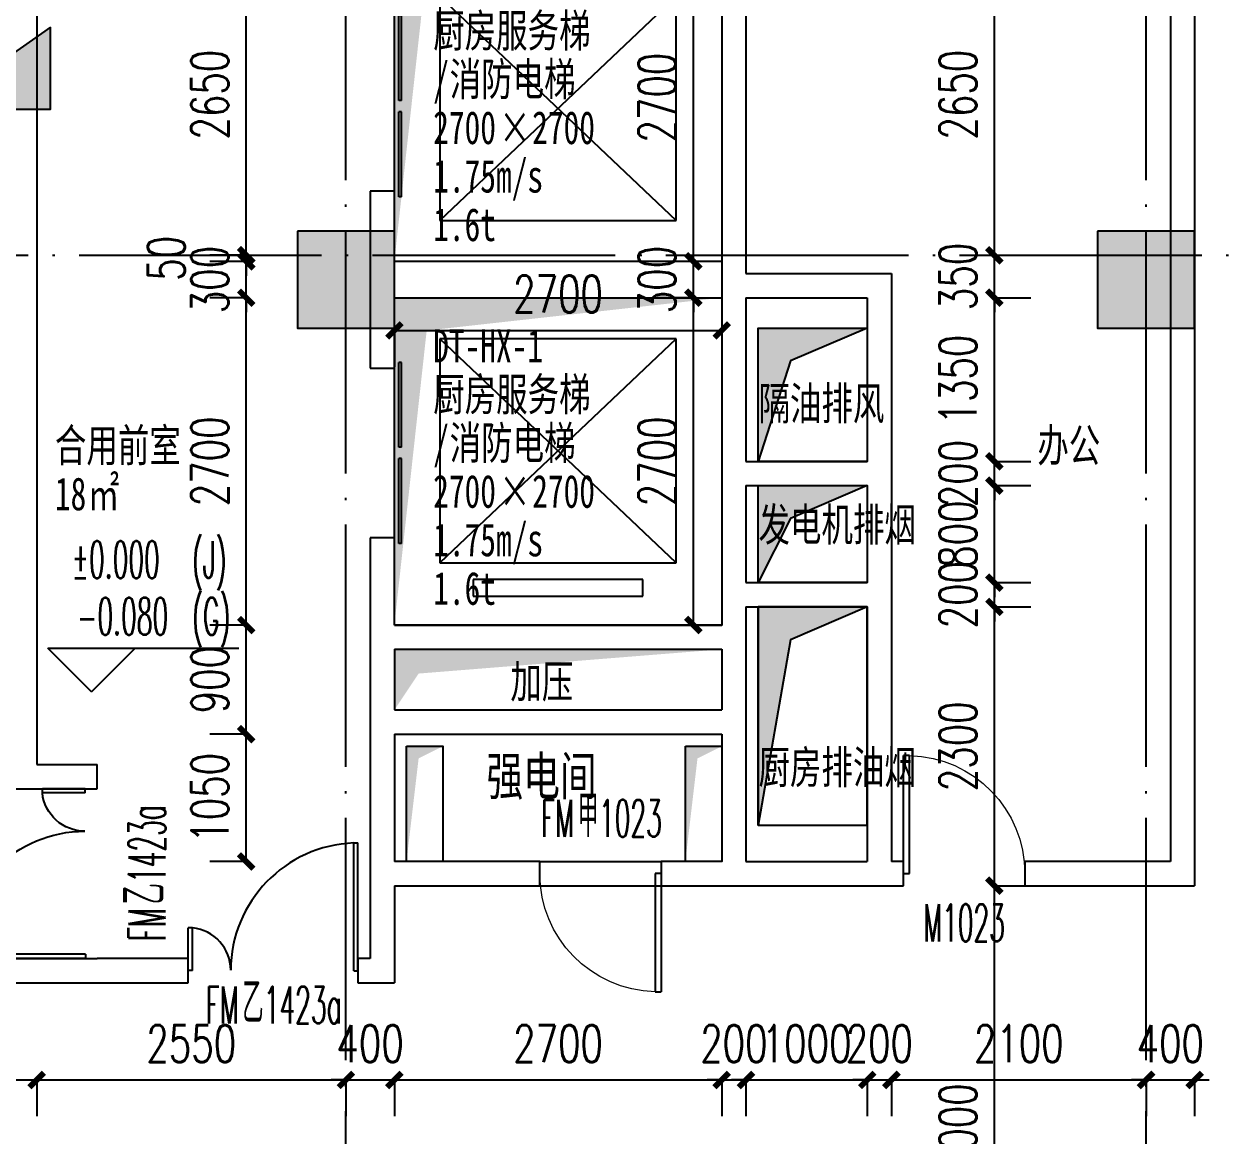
# Model space of a CAD drawing. Header units: millimetres. Extents: x 12325263 to 13848842, y -1463133 to 573208.
# Drawn here: x 12485889 to 12495873, y -642370 to -633202 of the extents above; entities that cross this region are included whole.
import ezdxf
from ezdxf.xclip import XClip

# ---------------------------------------------------------------- set-up
doc = ezdxf.new("R2010")
doc.units = ezdxf.units.MM
doc.header["$LTSCALE"] = 1000
doc.header["$XCLIPFRAME"] = 0
doc.linetypes.add('DOTE', pattern=[2.42, 2, -0.2, 0.02, -0.2])
for name, color, linetype in [('A-ANNO-DIMS', 83, 'Continuous'), ('A-ANNO-ELEV', 3, 'Continuous'), ('A-ANNO-TEXT', 7, 'Continuous'), ('A-AXIS', 16, 'DOTE'), ('A-COLS', 6, 'Continuous'), ('A-DOOR', 2, 'Continuous'), ('A-FLOR-EVTR', 2, 'Continuous'), ('A-WALL', 5, 'Continuous'), ('A-WALL-PATT', 8, 'Continuous'), ('DOOR_FIRE', 1, 'Continuous'), ('DOOR_FIRE_TEXT', 7, 'Continuous'), ('PUB_DIM', 83, 'Continuous'), ('PUB_HATCH', 8, 'Continuous'), ('WINDOW', 4, 'Continuous'), ('WINDOW_TEXT', 7, 'Continuous'), ('建筑-楼板开洞', 251, 'Continuous')]:
    doc.layers.add(name, color=color, linetype=linetype)
doc.styles.add('_TCH_DIM', font='SIMPLEX.shx', dxfattribs={"width": 0.7, "bigfont": 'GBCBIG.shx'})
doc.styles.add('_TCH_DIM_T3', font='SIMPLEX.shx', dxfattribs={"width": 0.705882, "bigfont": 'GBCBIG.shx'})
doc.styles.add('_TCH_WINDOW', font='SIMPLEX', dxfattribs={"width": 0.7, "height": 3.5, "bigfont": 'GBCBIG'})
doc.styles.add('TITXV', font='', dxfattribs={"width": 0.7})
doc.styles.get('TITXV').set_extended_font_data('SimSun')
doc.dimstyles.new('_TCH_ARCH&&120', dxfattribs={"dimtxt": 306, "dimasz": 120, "dimexe": 300, "dimexo": 360, "dimgap": 147, "dimtad": 1, "dimdec": 0, "dimzin": 0, "dimdsep": 46, "dimtxsty": '_TCH_DIM_T3', "dimblk": 'ARCHTICK', "dimcen": 0.09, "dimclrt": 7, "dimazin": 2, "dimtfac": 1, "dimtdec": 0, "dimtix": 1, "dimtmove": 2, "dimatfit": 3, "dimfxl": 1, "dimfxlon": 1, "dimtolj": 1, "dimtzin": 0, "dimarcsym": 0})

# ---------------------------------------------------------------- blocks, each defined once
blk = doc.blocks.new('_ArchTick')
at = {"color": 0, "linetype": 'ByBlock', "const_width": 0.4}
blk.add_lwpolyline([(-0.5, -0.5), (0.5, 0.5)], dxfattribs=at)
blk = doc.blocks.new('*D5333')
at = {"layer": 'A-ANNO-DIMS', "color": 0, "lineweight": -2, "transparency": 16777216}
for p, q in [((1204.5, 3275), (903.5, 3275)), ((1203.5, 575), (1203.5, 3275)), ((1204.5, 575), (903.5, 575))]:
    blk.add_line(p, q, dxfattribs=at)
at = {"layer": 'Defpoints', "color": 0, "transparency": 16777216}
for p in [(1203.5, 3275), (1637.5, 3275), (1637.5, 575)]:
    blk.add_point(p, dxfattribs=at)
at = {"layer": 'A-ANNO-DIMS', "color": 0, "lineweight": -2, "transparency": 16777216, "xscale": 120, "yscale": 120, "zscale": 120}
for p, rotation in [((1203.5, 3275), 90), ((1203.5, 575), 270)]:
    blk.add_blockref('_ArchTick', p, dxfattribs=dict(at, rotation=rotation))
at = {"layer": 'A-ANNO-DIMS', "color": 7, "transparency": 16777216, "insert": (903.5, 1925), "char_height": 306, "attachment_point": 5, "rotation": 90, "style": '_TCH_DIM_T3'}
blk.add_mtext('\\A1;2700', dxfattribs=at)
blk = doc.blocks.new('*D5334')
at = {"layer": 'A-ANNO-DIMS', "color": 0, "lineweight": -2, "transparency": 16777216}
for p, q in [((1203.5, 575), (1203.5, 695)), ((1204.5, 575), (903.5, 575)), ((1203.5, 275), (1203.5, 575)), ((1204.5, 275), (903.5, 275)), ((1203.5, 275), (1203.5, 155))]:
    blk.add_line(p, q, dxfattribs=at)
at = {"layer": 'Defpoints', "color": 0, "transparency": 16777216}
for p in [(1203.5, 575), (1637.5, 575), (1637.5, 275)]:
    blk.add_point(p, dxfattribs=at)
at = {"layer": 'A-ANNO-DIMS', "color": 0, "lineweight": -2, "transparency": 16777216, "xscale": 120, "yscale": 120, "zscale": 120}
for p, rotation in [((1203.5, 575), 270), ((1203.5, 275), 90)]:
    blk.add_blockref('_ArchTick', p, dxfattribs=dict(at, rotation=rotation))
at = {"layer": 'A-ANNO-DIMS', "color": 7, "transparency": 16777216, "insert": (903.5, 425), "char_height": 306, "attachment_point": 5, "rotation": 90, "style": '_TCH_DIM_T3'}
blk.add_mtext('\\A1;300', dxfattribs=at)
blk = doc.blocks.new('*D5335')
at = {"layer": 'A-ANNO-DIMS', "color": 0, "lineweight": -2, "transparency": 16777216}
for p, q in [((1204.5, 275), (903.5, 275)), ((1203.5, -2425), (1203.5, 275)), ((1204.5, -2425), (903.5, -2425))]:
    blk.add_line(p, q, dxfattribs=at)
at = {"layer": 'Defpoints', "color": 0, "transparency": 16777216}
for p in [(1203.5, 275), (1637.5, 275), (1637.5, -2425)]:
    blk.add_point(p, dxfattribs=at)
at = {"layer": 'A-ANNO-DIMS', "color": 0, "lineweight": -2, "transparency": 16777216, "xscale": 120, "yscale": 120, "zscale": 120}
for p, rotation in [((1203.5, 275), 90), ((1203.5, -2425), 270)]:
    blk.add_blockref('_ArchTick', p, dxfattribs=dict(at, rotation=rotation))
at = {"layer": 'A-ANNO-DIMS', "color": 7, "transparency": 16777216, "insert": (903.5, -1075), "char_height": 306, "attachment_point": 5, "rotation": 90, "style": '_TCH_DIM_T3'}
blk.add_mtext('\\A1;2700', dxfattribs=at)
blk = doc.blocks.new('*D5336')
at = {"layer": 'A-ANNO-DIMS', "color": 0, "lineweight": -2, "transparency": 16777216}
for p, q in [((-1262.5, 6.3), (-1262.5, -294.7)), ((-1262.5, 5.3), (1437.5, 5.3)), ((1437.5, 6.3), (1437.5, -294.7))]:
    blk.add_line(p, q, dxfattribs=at)
at = {"layer": 'Defpoints', "color": 0, "transparency": 16777216}
for p in [(-1262.5, 575), (1437.5, 575), (1437.5, 5.3)]:
    blk.add_point(p, dxfattribs=at)
at = {"layer": 'A-ANNO-DIMS', "color": 0, "lineweight": -2, "transparency": 16777216, "xscale": 120, "yscale": 120, "zscale": 120, "rotation": 180}
blk.add_blockref('_ArchTick', (-1262.5, 5.3), dxfattribs=at)
at = {"layer": 'A-ANNO-DIMS', "color": 0, "lineweight": -2, "transparency": 16777216, "xscale": 120, "yscale": 120, "zscale": 120}
blk.add_blockref('_ArchTick', (1437.5, 5.3), dxfattribs=at)
at = {"layer": 'A-ANNO-DIMS', "color": 7, "transparency": 16777216, "insert": (87.5, 305.3), "char_height": 306, "attachment_point": 5, "style": '_TCH_DIM_T3'}
blk.add_mtext('\\A1;2700', dxfattribs=at)
blk = doc.blocks.new('_FZH')
blk.add_lwpolyline([(-0.5, -0.5), (0.5, -0.5), (0.5, 0.5), (-0.5, 0.5)], close=True)
at = {"layer": 'PUB_HATCH'}
blk.add_solid([(-0.5, -0.5), (0.5, -0.5), (-0.5, 0.5), (0.5, 0.5)], dxfattribs=at)
blk = doc.blocks.new('asfasfsdgdsfhsghh')
at = {"layer": 'A-WALL-PATT'}
blk.add_hatch(color=256, dxfattribs=at).paths.add_polyline_path([(-35335, 77382), (-35735, 77101.6), (-35735, 76705.2), (-35335, 76705.2)])
at = {"layer": 'A-COLS'}
blk.add_lwpolyline([(-35335, 77382), (-35735, 77101.6), (-35735, 76705.2), (-35335, 76705.2)], close=True, dxfattribs=at)
at = {"layer": 'A-COLS', "xscale": 800, "yscale": 800, "zscale": 800, "rotation": 270}
for p in [(-32900, 75300), (-26300, 75300)]:
    blk.add_blockref('_FZH', p, dxfattribs=at)
blk = doc.blocks.new('qlzw')
at = {"layer": 'A-AXIS'}
for p, q in [((12437966.8, 979489.8), (12437966.8, 1082089.8)), ((12444566.8, 979489.8), (12444566.8, 1082089.8)), ((12411416.8, 1071489.8), (12486866.8, 1071489.8))]:
    blk.add_line(p, q, dxfattribs=at)
blk = doc.blocks.new('*D4976')
at = {"layer": 'Defpoints', "color": 0, "transparency": 16777216}
for p in [(12487720, -639058), (12488741.6, -639058), (12488741.6, -640108)]:
    blk.add_point(p, dxfattribs=at)
at = {"layer": 'PUB_DIM', "color": 0, "lineweight": -2, "transparency": 16777216}
for p, q in [((12487721, -639058), (12487420, -639058)), ((12487720, -640108), (12487720, -639058)), ((12487721, -640108), (12487420, -640108))]:
    blk.add_line(p, q, dxfattribs=at)
at = {"layer": 'PUB_DIM', "color": 0, "lineweight": -2, "transparency": 16777216, "xscale": 120, "yscale": 120, "zscale": 120}
for p, rotation in [((12487720, -639058), 90), ((12487720, -640108), 270)]:
    blk.add_blockref('_ArchTick', p, dxfattribs=dict(at, rotation=rotation))
at = {"layer": 'PUB_DIM', "color": 7, "transparency": 16777216, "insert": (12487420, -639583), "char_height": 306, "attachment_point": 5, "rotation": 90, "style": '_TCH_DIM_T3'}
blk.add_mtext('\\A1;1050', dxfattribs=at)
blk = doc.blocks.new('*D4977')
at = {"layer": 'Defpoints', "color": 0, "transparency": 16777216}
for p in [(12487720, -638157.9), (12488741.6, -638157.9), (12488741.6, -639058)]:
    blk.add_point(p, dxfattribs=at)
at = {"layer": 'PUB_DIM', "color": 0, "lineweight": -2, "transparency": 16777216}
for p, q in [((12487721, -638157.9), (12487420, -638157.9)), ((12487720, -639058), (12487720, -638157.9)), ((12487721, -639058), (12487420, -639058))]:
    blk.add_line(p, q, dxfattribs=at)
at = {"layer": 'PUB_DIM', "color": 0, "lineweight": -2, "transparency": 16777216, "xscale": 120, "yscale": 120, "zscale": 120}
for p, rotation in [((12487720, -638157.9), 90), ((12487720, -639058), 270)]:
    blk.add_blockref('_ArchTick', p, dxfattribs=dict(at, rotation=rotation))
at = {"layer": 'PUB_DIM', "color": 7, "transparency": 16777216, "insert": (12487420, -638607.9), "char_height": 306, "attachment_point": 5, "rotation": 90, "style": '_TCH_DIM_T3'}
blk.add_mtext('\\A1;900', dxfattribs=at)
blk = doc.blocks.new('*D4978')
at = {"layer": 'Defpoints', "color": 0, "transparency": 16777216}
for p in [(12487720, -635458), (12488741.6, -635458), (12488741.6, -638157.9)]:
    blk.add_point(p, dxfattribs=at)
at = {"layer": 'PUB_DIM', "color": 0, "lineweight": -2, "transparency": 16777216}
for p, q in [((12487721, -635458), (12487420, -635458)), ((12487720, -638157.9), (12487720, -635458)), ((12487721, -638157.9), (12487420, -638157.9))]:
    blk.add_line(p, q, dxfattribs=at)
at = {"layer": 'PUB_DIM', "color": 0, "lineweight": -2, "transparency": 16777216, "xscale": 120, "yscale": 120, "zscale": 120}
for p, rotation in [((12487720, -635458), 90), ((12487720, -638157.9), 270)]:
    blk.add_blockref('_ArchTick', p, dxfattribs=dict(at, rotation=rotation))
at = {"layer": 'PUB_DIM', "color": 7, "transparency": 16777216, "insert": (12487420, -636807.9), "char_height": 306, "attachment_point": 5, "rotation": 90, "style": '_TCH_DIM_T3'}
blk.add_mtext('\\A1;2700', dxfattribs=at)
blk = doc.blocks.new('*D4979')
at = {"layer": 'Defpoints', "color": 0, "transparency": 16777216}
for p in [(12487720, -635158), (12488741.6, -635158), (12488741.6, -635458)]:
    blk.add_point(p, dxfattribs=at)
at = {"layer": 'PUB_DIM', "color": 0, "lineweight": -2, "transparency": 16777216}
for p, q in [((12487720, -635158), (12487720, -635038)), ((12487721, -635158), (12487420, -635158)), ((12487720, -635458), (12487720, -635158)), ((12487721, -635458), (12487420, -635458)), ((12487720, -635458), (12487720, -635578))]:
    blk.add_line(p, q, dxfattribs=at)
at = {"layer": 'PUB_DIM', "color": 0, "lineweight": -2, "transparency": 16777216, "xscale": 120, "yscale": 120, "zscale": 120}
for p, rotation in [((12487720, -635158), 270), ((12487720, -635458), 90)]:
    blk.add_blockref('_ArchTick', p, dxfattribs=dict(at, rotation=rotation))
at = {"layer": 'PUB_DIM', "color": 7, "transparency": 16777216, "insert": (12487420, -635308), "char_height": 306, "attachment_point": 5, "rotation": 90, "style": '_TCH_DIM_T3'}
blk.add_mtext('\\A1;300', dxfattribs=at)
blk = doc.blocks.new('*D4980')
at = {"layer": 'Defpoints', "color": 0, "transparency": 16777216}
for p in [(12487720, -635108), (12488741.6, -635108), (12488741.6, -635158)]:
    blk.add_point(p, dxfattribs=at)
at = {"layer": 'PUB_DIM', "color": 0, "lineweight": -2, "transparency": 16777216}
for p, q in [((12487720, -635108), (12487720, -634988)), ((12487721, -635108), (12487420, -635108)), ((12487721, -635158), (12487420, -635158)), ((12487720, -635158), (12487720, -635108)), ((12487720, -635158), (12487720, -635278))]:
    blk.add_line(p, q, dxfattribs=at)
at = {"layer": 'PUB_DIM', "color": 0, "lineweight": -2, "transparency": 16777216, "xscale": 120, "yscale": 120, "zscale": 120}
for p, rotation in [((12487720, -635108), 270), ((12487720, -635158), 90)]:
    blk.add_blockref('_ArchTick', p, dxfattribs=dict(at, rotation=rotation))
at = {"layer": 'PUB_DIM', "color": 7, "transparency": 16777216, "insert": (12487060, -635133), "char_height": 306, "attachment_point": 5, "rotation": 90, "style": '_TCH_DIM_T3'}
blk.add_mtext('\\A1;50', dxfattribs=at)
blk = doc.blocks.new('*D4981')
at = {"layer": 'Defpoints', "color": 0, "transparency": 16777216}
for p in [(12487720, -632458), (12488741.6, -632458), (12488741.6, -635108)]:
    blk.add_point(p, dxfattribs=at)
at = {"layer": 'PUB_DIM', "color": 0, "lineweight": -2, "transparency": 16777216}
for p, q in [((12487721, -632458), (12487420, -632458)), ((12487720, -635108), (12487720, -632458)), ((12487721, -635108), (12487420, -635108))]:
    blk.add_line(p, q, dxfattribs=at)
at = {"layer": 'PUB_DIM', "color": 0, "lineweight": -2, "transparency": 16777216, "xscale": 120, "yscale": 120, "zscale": 120}
for p, rotation in [((12487720, -632458), 90), ((12487720, -635108), 270)]:
    blk.add_blockref('_ArchTick', p, dxfattribs=dict(at, rotation=rotation))
at = {"layer": 'PUB_DIM', "color": 7, "transparency": 16777216, "insert": (12487420, -633783), "char_height": 306, "attachment_point": 5, "rotation": 90, "style": '_TCH_DIM_T3'}
blk.add_mtext('\\A1;2650', dxfattribs=at)
blk = doc.blocks.new('*D4988')
at = {"layer": 'Defpoints', "color": 0, "transparency": 16777216}
for p in [(12495141.6, -640308), (12495541.6, -640308), (12495541.6, -641910)]:
    blk.add_point(p, dxfattribs=at)
at = {"layer": 'PUB_DIM', "color": 0, "lineweight": -2, "transparency": 16777216}
for p, q in [((12495141.6, -641910), (12495021.6, -641910)), ((12495141.6, -641909), (12495141.6, -642210)), ((12495141.6, -641910), (12495541.6, -641910)), ((12495541.6, -641909), (12495541.6, -642210)), ((12495541.6, -641910), (12495661.6, -641910))]:
    blk.add_line(p, q, dxfattribs=at)
at = {"layer": 'PUB_DIM', "color": 0, "lineweight": -2, "transparency": 16777216, "xscale": 120, "yscale": 120, "zscale": 120}
blk.add_blockref('_ArchTick', (12495141.6, -641910), dxfattribs=at)
at = {"layer": 'PUB_DIM', "color": 0, "lineweight": -2, "transparency": 16777216, "xscale": 120, "yscale": 120, "zscale": 120, "rotation": 180}
blk.add_blockref('_ArchTick', (12495541.6, -641910), dxfattribs=at)
at = {"layer": 'PUB_DIM', "color": 7, "transparency": 16777216, "insert": (12495341.6, -641610), "char_height": 306, "attachment_point": 5, "style": '_TCH_DIM_T3'}
blk.add_mtext('\\A1;400', dxfattribs=at)
blk = doc.blocks.new('*D4989')
at = {"layer": 'Defpoints', "color": 0, "transparency": 16777216}
for p in [(12493041.6, -640308), (12495141.6, -640308), (12495141.6, -641910)]:
    blk.add_point(p, dxfattribs=at)
at = {"layer": 'PUB_DIM', "color": 0, "lineweight": -2, "transparency": 16777216}
for p, q in [((12493041.6, -641909), (12493041.6, -642210)), ((12493041.6, -641910), (12495141.6, -641910)), ((12495141.6, -641909), (12495141.6, -642210))]:
    blk.add_line(p, q, dxfattribs=at)
at = {"layer": 'PUB_DIM', "color": 0, "lineweight": -2, "transparency": 16777216, "xscale": 120, "yscale": 120, "zscale": 120, "rotation": 180}
blk.add_blockref('_ArchTick', (12493041.6, -641910), dxfattribs=at)
at = {"layer": 'PUB_DIM', "color": 0, "lineweight": -2, "transparency": 16777216, "xscale": 120, "yscale": 120, "zscale": 120}
blk.add_blockref('_ArchTick', (12495141.6, -641910), dxfattribs=at)
at = {"layer": 'PUB_DIM', "color": 7, "transparency": 16777216, "insert": (12494091.6, -641610), "char_height": 306, "attachment_point": 5, "style": '_TCH_DIM_T3'}
blk.add_mtext('\\A1;2100', dxfattribs=at)
blk = doc.blocks.new('*D4990')
at = {"layer": 'Defpoints', "color": 0, "transparency": 16777216}
for p in [(12492841.6, -640308), (12493041.6, -640308), (12493041.6, -641910)]:
    blk.add_point(p, dxfattribs=at)
at = {"layer": 'PUB_DIM', "color": 0, "lineweight": -2, "transparency": 16777216}
for p, q in [((12492841.6, -641910), (12492721.6, -641910)), ((12492841.6, -641909), (12492841.6, -642210)), ((12492841.6, -641910), (12493041.6, -641910)), ((12493041.6, -641909), (12493041.6, -642210)), ((12493041.6, -641910), (12493161.6, -641910))]:
    blk.add_line(p, q, dxfattribs=at)
at = {"layer": 'PUB_DIM', "color": 0, "lineweight": -2, "transparency": 16777216, "xscale": 120, "yscale": 120, "zscale": 120}
blk.add_blockref('_ArchTick', (12492841.6, -641910), dxfattribs=at)
at = {"layer": 'PUB_DIM', "color": 0, "lineweight": -2, "transparency": 16777216, "xscale": 120, "yscale": 120, "zscale": 120, "rotation": 180}
blk.add_blockref('_ArchTick', (12493041.6, -641910), dxfattribs=at)
at = {"layer": 'PUB_DIM', "color": 7, "transparency": 16777216, "insert": (12492941.6, -641610), "char_height": 306, "attachment_point": 5, "style": '_TCH_DIM_T3'}
blk.add_mtext('\\A1;200', dxfattribs=at)
blk = doc.blocks.new('*D4991')
at = {"layer": 'Defpoints', "color": 0, "transparency": 16777216}
for p in [(12491841.6, -640308), (12492841.6, -640308), (12492841.6, -641910)]:
    blk.add_point(p, dxfattribs=at)
at = {"layer": 'PUB_DIM', "color": 0, "lineweight": -2, "transparency": 16777216}
for p, q in [((12491841.6, -641910), (12491721.6, -641910)), ((12491841.6, -641909), (12491841.6, -642210)), ((12491841.6, -641910), (12492841.6, -641910)), ((12492841.6, -641909), (12492841.6, -642210)), ((12492841.6, -641910), (12492961.6, -641910))]:
    blk.add_line(p, q, dxfattribs=at)
at = {"layer": 'PUB_DIM', "color": 0, "lineweight": -2, "transparency": 16777216, "xscale": 120, "yscale": 120, "zscale": 120}
blk.add_blockref('_ArchTick', (12491841.6, -641910), dxfattribs=at)
at = {"layer": 'PUB_DIM', "color": 0, "lineweight": -2, "transparency": 16777216, "xscale": 120, "yscale": 120, "zscale": 120, "rotation": 180}
blk.add_blockref('_ArchTick', (12492841.6, -641910), dxfattribs=at)
at = {"layer": 'PUB_DIM', "color": 7, "transparency": 16777216, "insert": (12492341.6, -641610), "char_height": 306, "attachment_point": 5, "style": '_TCH_DIM_T3'}
blk.add_mtext('\\A1;1000', dxfattribs=at)
blk = doc.blocks.new('*D4992')
at = {"layer": 'Defpoints', "color": 0, "transparency": 16777216}
for p in [(12491641.6, -640308), (12491841.6, -640308), (12491841.6, -641910)]:
    blk.add_point(p, dxfattribs=at)
at = {"layer": 'PUB_DIM', "color": 0, "lineweight": -2, "transparency": 16777216}
for p, q in [((12491641.6, -641910), (12491521.6, -641910)), ((12491641.6, -641909), (12491641.6, -642210)), ((12491641.6, -641910), (12491841.6, -641910)), ((12491841.6, -641909), (12491841.6, -642210)), ((12491841.6, -641910), (12491961.6, -641910))]:
    blk.add_line(p, q, dxfattribs=at)
at = {"layer": 'PUB_DIM', "color": 0, "lineweight": -2, "transparency": 16777216, "xscale": 120, "yscale": 120, "zscale": 120}
blk.add_blockref('_ArchTick', (12491641.6, -641910), dxfattribs=at)
at = {"layer": 'PUB_DIM', "color": 0, "lineweight": -2, "transparency": 16777216, "xscale": 120, "yscale": 120, "zscale": 120, "rotation": 180}
blk.add_blockref('_ArchTick', (12491841.6, -641910), dxfattribs=at)
at = {"layer": 'PUB_DIM', "color": 7, "transparency": 16777216, "insert": (12491741.6, -641610), "char_height": 306, "attachment_point": 5, "style": '_TCH_DIM_T3'}
blk.add_mtext('\\A1;200', dxfattribs=at)
blk = doc.blocks.new('*D4993')
at = {"layer": 'Defpoints', "color": 0, "transparency": 16777216}
for p in [(12488941.6, -640308), (12491641.6, -640308), (12491641.6, -641910)]:
    blk.add_point(p, dxfattribs=at)
at = {"layer": 'PUB_DIM', "color": 0, "lineweight": -2, "transparency": 16777216}
for p, q in [((12488941.6, -641909), (12488941.6, -642210)), ((12488941.6, -641910), (12491641.6, -641910)), ((12491641.6, -641909), (12491641.6, -642210))]:
    blk.add_line(p, q, dxfattribs=at)
at = {"layer": 'PUB_DIM', "color": 0, "lineweight": -2, "transparency": 16777216, "xscale": 120, "yscale": 120, "zscale": 120, "rotation": 180}
blk.add_blockref('_ArchTick', (12488941.6, -641910), dxfattribs=at)
at = {"layer": 'PUB_DIM', "color": 0, "lineweight": -2, "transparency": 16777216, "xscale": 120, "yscale": 120, "zscale": 120}
blk.add_blockref('_ArchTick', (12491641.6, -641910), dxfattribs=at)
at = {"layer": 'PUB_DIM', "color": 7, "transparency": 16777216, "insert": (12490291.6, -641610), "char_height": 306, "attachment_point": 5, "style": '_TCH_DIM_T3'}
blk.add_mtext('\\A1;2700', dxfattribs=at)
blk = doc.blocks.new('*D4994')
at = {"layer": 'Defpoints', "color": 0, "transparency": 16777216}
for p in [(12488541.6, -640308), (12488941.6, -640308), (12488941.6, -641910)]:
    blk.add_point(p, dxfattribs=at)
at = {"layer": 'PUB_DIM', "color": 0, "lineweight": -2, "transparency": 16777216}
for p, q in [((12488541.6, -641910), (12488421.6, -641910)), ((12488541.6, -641909), (12488541.6, -642210)), ((12488541.6, -641910), (12488941.6, -641910)), ((12488941.6, -641909), (12488941.6, -642210)), ((12488941.6, -641910), (12489061.6, -641910))]:
    blk.add_line(p, q, dxfattribs=at)
at = {"layer": 'PUB_DIM', "color": 0, "lineweight": -2, "transparency": 16777216, "xscale": 120, "yscale": 120, "zscale": 120}
blk.add_blockref('_ArchTick', (12488541.6, -641910), dxfattribs=at)
at = {"layer": 'PUB_DIM', "color": 0, "lineweight": -2, "transparency": 16777216, "xscale": 120, "yscale": 120, "zscale": 120, "rotation": 180}
blk.add_blockref('_ArchTick', (12488941.6, -641910), dxfattribs=at)
at = {"layer": 'PUB_DIM', "color": 7, "transparency": 16777216, "insert": (12488741.6, -641610), "char_height": 306, "attachment_point": 5, "style": '_TCH_DIM_T3'}
blk.add_mtext('\\A1;400', dxfattribs=at)
blk = doc.blocks.new('*D4995')
at = {"layer": 'Defpoints', "color": 0, "transparency": 16777216}
for p in [(12485991.6, -640308), (12488541.6, -640308), (12488541.6, -641910)]:
    blk.add_point(p, dxfattribs=at)
at = {"layer": 'PUB_DIM', "color": 0, "lineweight": -2, "transparency": 16777216}
for p, q in [((12485991.6, -641909), (12485991.6, -642210)), ((12485991.6, -641910), (12488541.6, -641910)), ((12488541.6, -641909), (12488541.6, -642210))]:
    blk.add_line(p, q, dxfattribs=at)
at = {"layer": 'PUB_DIM', "color": 0, "lineweight": -2, "transparency": 16777216, "xscale": 120, "yscale": 120, "zscale": 120, "rotation": 180}
blk.add_blockref('_ArchTick', (12485991.6, -641910), dxfattribs=at)
at = {"layer": 'PUB_DIM', "color": 0, "lineweight": -2, "transparency": 16777216, "xscale": 120, "yscale": 120, "zscale": 120}
blk.add_blockref('_ArchTick', (12488541.6, -641910), dxfattribs=at)
at = {"layer": 'PUB_DIM', "color": 7, "transparency": 16777216, "insert": (12487266.6, -641610), "char_height": 306, "attachment_point": 5, "style": '_TCH_DIM_T3'}
blk.add_mtext('\\A1;2550', dxfattribs=at)
blk = doc.blocks.new('*D4996')
at = {"layer": 'Defpoints', "color": 0, "transparency": 16777216}
for p in [(12482991.6, -640308), (12485991.6, -640308), (12485991.6, -641910)]:
    blk.add_point(p, dxfattribs=at)
at = {"layer": 'PUB_DIM', "color": 0, "lineweight": -2, "transparency": 16777216}
for p, q in [((12482991.6, -641909), (12482991.6, -642210)), ((12482991.6, -641910), (12485991.6, -641910)), ((12485991.6, -641909), (12485991.6, -642210))]:
    blk.add_line(p, q, dxfattribs=at)
at = {"layer": 'PUB_DIM', "color": 0, "lineweight": -2, "transparency": 16777216, "xscale": 120, "yscale": 120, "zscale": 120, "rotation": 180}
blk.add_blockref('_ArchTick', (12482991.6, -641910), dxfattribs=at)
at = {"layer": 'PUB_DIM', "color": 0, "lineweight": -2, "transparency": 16777216, "xscale": 120, "yscale": 120, "zscale": 120}
blk.add_blockref('_ArchTick', (12485991.6, -641910), dxfattribs=at)
at = {"layer": 'PUB_DIM', "color": 7, "transparency": 16777216, "insert": (12484491.6, -641610), "char_height": 306, "attachment_point": 5, "style": '_TCH_DIM_T3'}
blk.add_mtext('\\A1;3000', dxfattribs=at)
blk = doc.blocks.new('*D5001')
at = {"layer": 'Defpoints', "color": 0, "transparency": 16777216}
for p in [(12492841.6, -640308), (12493890, -640308), (12492841.6, -644308)]:
    blk.add_point(p, dxfattribs=at)
at = {"layer": 'PUB_DIM', "color": 0, "lineweight": -2, "transparency": 16777216}
for p, q in [((12493889, -640308), (12494190, -640308)), ((12493890, -644308), (12493890, -640308)), ((12493889, -644308), (12494190, -644308))]:
    blk.add_line(p, q, dxfattribs=at)
at = {"layer": 'PUB_DIM', "color": 0, "lineweight": -2, "transparency": 16777216, "xscale": 120, "yscale": 120, "zscale": 120}
for p, rotation in [((12493890, -640308), 90), ((12493890, -644308), 270)]:
    blk.add_blockref('_ArchTick', p, dxfattribs=dict(at, rotation=rotation))
at = {"layer": 'PUB_DIM', "color": 7, "transparency": 16777216, "insert": (12493590, -642308), "char_height": 306, "attachment_point": 5, "rotation": 90, "style": '_TCH_DIM_T3'}
blk.add_mtext('\\A1;4000', dxfattribs=at)
blk = doc.blocks.new('*D5002')
at = {"layer": 'Defpoints', "color": 0, "transparency": 16777216}
for p in [(12492841.6, -638008), (12493890, -638008), (12492841.6, -640308)]:
    blk.add_point(p, dxfattribs=at)
at = {"layer": 'PUB_DIM', "color": 0, "lineweight": -2, "transparency": 16777216}
for p, q in [((12493889, -638008), (12494190, -638008)), ((12493890, -640308), (12493890, -638008)), ((12493889, -640308), (12494190, -640308))]:
    blk.add_line(p, q, dxfattribs=at)
at = {"layer": 'PUB_DIM', "color": 0, "lineweight": -2, "transparency": 16777216, "xscale": 120, "yscale": 120, "zscale": 120}
for p, rotation in [((12493890, -638008), 90), ((12493890, -640308), 270)]:
    blk.add_blockref('_ArchTick', p, dxfattribs=dict(at, rotation=rotation))
at = {"layer": 'PUB_DIM', "color": 7, "transparency": 16777216, "insert": (12493590, -639158), "char_height": 306, "attachment_point": 5, "rotation": 90, "style": '_TCH_DIM_T3'}
blk.add_mtext('\\A1;2300', dxfattribs=at)
blk = doc.blocks.new('*D5003')
at = {"layer": 'Defpoints', "color": 0, "transparency": 16777216}
for p in [(12492841.6, -637808), (12493890, -637808), (12492841.6, -638008)]:
    blk.add_point(p, dxfattribs=at)
at = {"layer": 'PUB_DIM', "color": 0, "lineweight": -2, "transparency": 16777216}
for p, q in [((12493890, -637808), (12493890, -637688)), ((12493889, -637808), (12494190, -637808)), ((12493890, -638008), (12493890, -637808)), ((12493889, -638008), (12494190, -638008)), ((12493890, -638008), (12493890, -638128))]:
    blk.add_line(p, q, dxfattribs=at)
at = {"layer": 'PUB_DIM', "color": 0, "lineweight": -2, "transparency": 16777216, "xscale": 120, "yscale": 120, "zscale": 120}
for p, rotation in [((12493890, -637808), 270), ((12493890, -638008), 90)]:
    blk.add_blockref('_ArchTick', p, dxfattribs=dict(at, rotation=rotation))
at = {"layer": 'PUB_DIM', "color": 7, "transparency": 16777216, "insert": (12493590, -637908), "char_height": 306, "attachment_point": 5, "rotation": 90, "style": '_TCH_DIM_T3'}
blk.add_mtext('\\A1;200', dxfattribs=at)
blk = doc.blocks.new('*D5004')
at = {"layer": 'Defpoints', "color": 0, "transparency": 16777216}
for p in [(12492841.6, -637008), (12493890, -637008), (12492841.6, -637808)]:
    blk.add_point(p, dxfattribs=at)
at = {"layer": 'PUB_DIM', "color": 0, "lineweight": -2, "transparency": 16777216}
for p, q in [((12493890, -637008), (12493890, -636888)), ((12493889, -637008), (12494190, -637008)), ((12493890, -637808), (12493890, -637008)), ((12493889, -637808), (12494190, -637808)), ((12493890, -637808), (12493890, -637928))]:
    blk.add_line(p, q, dxfattribs=at)
at = {"layer": 'PUB_DIM', "color": 0, "lineweight": -2, "transparency": 16777216, "xscale": 120, "yscale": 120, "zscale": 120}
for p, rotation in [((12493890, -637008), 270), ((12493890, -637808), 90)]:
    blk.add_blockref('_ArchTick', p, dxfattribs=dict(at, rotation=rotation))
at = {"layer": 'PUB_DIM', "color": 7, "transparency": 16777216, "insert": (12493590, -637408), "char_height": 306, "attachment_point": 5, "rotation": 90, "style": '_TCH_DIM_T3'}
blk.add_mtext('\\A1;800', dxfattribs=at)
blk = doc.blocks.new('*D5005')
at = {"layer": 'Defpoints', "color": 0, "transparency": 16777216}
for p in [(12492841.6, -636808), (12493890, -636808), (12492841.6, -637008)]:
    blk.add_point(p, dxfattribs=at)
at = {"layer": 'PUB_DIM', "color": 0, "lineweight": -2, "transparency": 16777216}
for p, q in [((12493890, -636808), (12493890, -636688)), ((12493889, -636808), (12494190, -636808)), ((12493890, -637008), (12493890, -636808)), ((12493889, -637008), (12494190, -637008)), ((12493890, -637008), (12493890, -637128))]:
    blk.add_line(p, q, dxfattribs=at)
at = {"layer": 'PUB_DIM', "color": 0, "lineweight": -2, "transparency": 16777216, "xscale": 120, "yscale": 120, "zscale": 120}
for p, rotation in [((12493890, -636808), 270), ((12493890, -637008), 90)]:
    blk.add_blockref('_ArchTick', p, dxfattribs=dict(at, rotation=rotation))
at = {"layer": 'PUB_DIM', "color": 7, "transparency": 16777216, "insert": (12493590, -636908), "char_height": 306, "attachment_point": 5, "rotation": 90, "style": '_TCH_DIM_T3'}
blk.add_mtext('\\A1;200', dxfattribs=at)
blk = doc.blocks.new('*D5006')
at = {"layer": 'Defpoints', "color": 0, "transparency": 16777216}
for p in [(12492841.6, -635458), (12493890, -635458), (12492841.6, -636808)]:
    blk.add_point(p, dxfattribs=at)
at = {"layer": 'PUB_DIM', "color": 0, "lineweight": -2, "transparency": 16777216}
for p, q in [((12493889, -635458), (12494190, -635458)), ((12493890, -636808), (12493890, -635458)), ((12493889, -636808), (12494190, -636808))]:
    blk.add_line(p, q, dxfattribs=at)
at = {"layer": 'PUB_DIM', "color": 0, "lineweight": -2, "transparency": 16777216, "xscale": 120, "yscale": 120, "zscale": 120}
for p, rotation in [((12493890, -635458), 90), ((12493890, -636808), 270)]:
    blk.add_blockref('_ArchTick', p, dxfattribs=dict(at, rotation=rotation))
at = {"layer": 'PUB_DIM', "color": 7, "transparency": 16777216, "insert": (12493590, -636133), "char_height": 306, "attachment_point": 5, "rotation": 90, "style": '_TCH_DIM_T3'}
blk.add_mtext('\\A1;1350', dxfattribs=at)
blk = doc.blocks.new('*D5007')
at = {"layer": 'Defpoints', "color": 0, "transparency": 16777216}
for p in [(12492841.6, -635108), (12493890, -635108), (12492841.6, -635458)]:
    blk.add_point(p, dxfattribs=at)
at = {"layer": 'PUB_DIM', "color": 0, "lineweight": -2, "transparency": 16777216}
for p, q in [((12493890, -635108), (12493890, -634988)), ((12493889, -635108), (12494190, -635108)), ((12493890, -635458), (12493890, -635108)), ((12493889, -635458), (12494190, -635458)), ((12493890, -635458), (12493890, -635578))]:
    blk.add_line(p, q, dxfattribs=at)
at = {"layer": 'PUB_DIM', "color": 0, "lineweight": -2, "transparency": 16777216, "xscale": 120, "yscale": 120, "zscale": 120}
for p, rotation in [((12493890, -635108), 270), ((12493890, -635458), 90)]:
    blk.add_blockref('_ArchTick', p, dxfattribs=dict(at, rotation=rotation))
at = {"layer": 'PUB_DIM', "color": 7, "transparency": 16777216, "insert": (12493590, -635283), "char_height": 306, "attachment_point": 5, "rotation": 90, "style": '_TCH_DIM_T3'}
blk.add_mtext('\\A1;350', dxfattribs=at)
blk = doc.blocks.new('*D5008')
at = {"layer": 'Defpoints', "color": 0, "transparency": 16777216}
for p in [(12492841.6, -632458), (12493890, -632458), (12492841.6, -635108)]:
    blk.add_point(p, dxfattribs=at)
at = {"layer": 'PUB_DIM', "color": 0, "lineweight": -2, "transparency": 16777216}
for p, q in [((12493889, -632458), (12494190, -632458)), ((12493890, -635108), (12493890, -632458)), ((12493889, -635108), (12494190, -635108))]:
    blk.add_line(p, q, dxfattribs=at)
at = {"layer": 'PUB_DIM', "color": 0, "lineweight": -2, "transparency": 16777216, "xscale": 120, "yscale": 120, "zscale": 120}
for p, rotation in [((12493890, -632458), 90), ((12493890, -635108), 270)]:
    blk.add_blockref('_ArchTick', p, dxfattribs=dict(at, rotation=rotation))
at = {"layer": 'PUB_DIM', "color": 7, "transparency": 16777216, "insert": (12493590, -633783), "char_height": 306, "attachment_point": 5, "rotation": 90, "style": '_TCH_DIM_T3'}
blk.add_mtext('\\A1;2650', dxfattribs=at)
blk = doc.blocks.new('$DORLIB2D$00000127')
at = {"color": 0}
for points in [[(-0.5333, 0.7949), (-0.5333, 0.6904)], [(-0.0333, 0.7949), (-0.5333, 0.7949)], [(-0.0333, 0.7949), (-0.0333, 0.6904)], [(0.5333, 0.7949), (0.0333, 0.7949)], [(0.0333, 0.7949), (0.0333, 0.6904)], [(0.5333, 0.7949), (0.5333, 0.6904)], [(-0.0333, 0.6904), (-0.5333, 0.6904)], [(0.5333, 0.6904), (0.0333, 0.6904)], [(0.5, 0.5), (-0.5, 0.5)]]:
    blk.add_lwpolyline(points, dxfattribs=at)
blk = doc.blocks.new('$DorLib2D$00000225')
at = {"color": 0}
for p, q in [((0.475, -0.0014), (0.475, 0.7521)), ((0.475, 0.7521), (0.5, 0.7521)), ((0.5, -0.0014), (0.5, 0.7521)), ((-0.5, 0), (-0.5, 0.252)), ((-0.475, 0.252), (-0.5, 0.252)), ((-0.475, 0), (-0.475, 0.252)), ((-0.475, 0), (-0.5, 0)), ((0.475, -0.0014), (0.5, -0.0014))]:
    blk.add_line(p, q, dxfattribs=at)
for centre, radius, start, end in [((0.5046, -0.0019), 0.7546, 92.24927, 179.72377), ((-0.5008, 0.0026), 0.2508, 359.78987, 84.09744)]:
    blk.add_arc(centre, radius, start, end, dxfattribs=at)
blk = doc.blocks.new('$DorLib2D$00000001')
for p, q in [((0.45, 0.975), (0.5, 0.975)), ((0.45, 0), (0.45, 0.975)), ((0.5, 0), (0.5, 0.975)), ((0.5, 0), (0.45, 0))]:
    blk.add_line(p, q)
at = {"lineweight": 13}
blk.add_arc((0.475, 0), 0.975, 91.46928, 180, dxfattribs=at)
blk = doc.blocks.new('asdfgadfgfd')
at = {"layer": '建筑-楼板开洞'}
h = blk.add_hatch(color=256, dxfattribs=at)
h.dxf.hatch_style = 1
h.paths.add_polyline_path([(-1262.5, 575), (-1262.5, 3275), (1437.5, 3275), (-995.9, 3004.5)])
h = blk.add_hatch(color=256, dxfattribs=at)
h.dxf.hatch_style = 1
h.paths.add_polyline_path([(-1262.5, -2425), (-1262.5, 275), (1437.5, 275), (-995.9, 4.5)])
at = {"layer": 'A-FLOR-EVTR'}
for p, q in [((-612.7, 3037.2), (-612.7, 2899.7)), ((787.3, 3037.2), (-612.7, 3037.2)), ((787.3, 2899.7), (787.3, 3037.2)), ((-612.7, 2899.7), (787.3, 2899.7)), ((-887.7, 2762.2), (-887.7, 912.2)), ((1062.3, 2762.2), (-887.7, 2762.2)), ((-887.7, 2762.2), (1062.3, 912.2)), ((-887.7, 912.2), (1062.3, 2762.2)), ((1062.3, 912.2), (1062.3, 2762.2)), ((-887.7, 912.2), (1062.3, 912.2)), ((1062.7, -62.7), (-887.3, -62.7)), ((-887.3, -62.7), (-887.3, -1912.7)), ((1062.7, -1912.7), (-887.3, -62.7)), ((1062.7, -62.7), (-887.3, -1912.7)), ((1062.7, -1912.7), (1062.7, -62.7)), ((-887.3, -1912.7), (1062.7, -1912.7)), ((787.7, -2050.2), (-612.3, -2050.2)), ((-612.3, -2050.2), (-612.3, -2187.7)), ((787.7, -2187.7), (787.7, -2050.2)), ((-612.3, -2187.7), (787.7, -2187.7))]:
    blk.add_line(p, q, dxfattribs=at)
for points in [[(-1262.5, 575), (-1262.5, 3275), (1437.5, 3275), (1437.5, 575)], [(-1262.5, -2425), (-1262.5, 275), (1437.5, 275), (1437.5, -2425)]]:
    blk.add_lwpolyline(points, close=True, dxfattribs=at)
at = {"layer": 'A-ANNO-TEXT', "style": 'TITXV', "width": 0.7}
for s, p in [('DT-HX-2', (-942.4, 2742.4)), ('厨房服务梯', (-942.4, 2342.4)), ('/', (-942.4, 1942.4)), ('消防电梯', (-806.3, 1942.4)), ('2700', (-942.4, 1542.4)), ('×', (-398, 1542.4)), ('2700', (-125.8, 1542.4)), ('1.75m/s', (-942.4, 1142.4)), ('1.6t', (-942.4, 742.4)), ('DT-HX-1', (-942.4, -257.6)), ('厨房服务梯', (-942.4, -657.6)), ('/', (-942.4, -1057.6)), ('消防电梯', (-806.3, -1057.6)), ('2700', (-942.4, -1457.6)), ('2700', (-125.8, -1457.6)), ('×', (-398, -1457.6)), ('1.75m/s', (-942.4, -1857.6)), ('1.6t', (-942.4, -2257.6))]:
    blk.add_text(s, height=271.9, dxfattribs=at).set_placement(p)
at = {"layer": 'A-ANNO-DIMS'}
for p1, p2, distance, picture, middle in [((1637.5, 575), (1637.5, 3275), 434, '*D5333', (903.5, 1925)), ((1637.5, 275), (1637.5, 575), 434, '*D5334', (903.5, 425)), ((-1262.5, 575), (1437.5, 575), -569.7, '*D5336', (87.5, 305.3)), ((1637.5, -2425), (1637.5, 275), 434, '*D5335', (903.5, -1075))]:
    dim = blk.add_aligned_dim(p1=p1, p2=p2, distance=distance, dimstyle='_TCH_ARCH&&120', dxfattribs=at)
    dim.commit()
    dim.dimension.update_dxf_attribs({"geometry": picture, "text_midpoint": middle})

msp = doc.modelspace()

# ---------------------------------------------------------------- hatches: boundary and pattern name
at = {"layer": '建筑-楼板开洞'}
h = msp.add_hatch(color=256, dxfattribs=at)
h.dxf.hatch_style = 1
h.paths.add_polyline_path([(12491941.6, -636808), (12491941.6, -635708), (12492841.6, -635708), (12492208.2, -635978.4)])
h = msp.add_hatch(color=256, dxfattribs=at)
h.dxf.hatch_style = 1
h.paths.add_polyline_path([(12491941.6, -637808), (12491941.6, -637008), (12492841.6, -637008), (12492208.2, -637278.4)])
h = msp.add_hatch(color=256, dxfattribs=at)
h.dxf.hatch_style = 1
h.paths.add_polyline_path([(12491941.6, -639808), (12491941.6, -638008), (12492841.6, -638008), (12492208.2, -638278.4)])
h = msp.add_hatch(color=256, dxfattribs=at)
h.dxf.hatch_style = 1
h.paths.add_polyline_path([(12488941.6, -638858), (12488941.6, -638358), (12491641.6, -638358), (12489141.6, -638558)])
h = msp.add_hatch(color=256, dxfattribs=at)
h.dxf.hatch_style = 1
h.paths.add_polyline_path([(12489041.6, -640108), (12489041.6, -639158), (12489341.6, -639158), (12489141.6, -639258)])
h = msp.add_hatch(color=256, dxfattribs=at)
h.dxf.hatch_style = 1
h.paths.add_polyline_path([(12491341.6, -640108), (12491341.6, -639158), (12491641.6, -639158), (12491441.6, -639258)])

# ---------------------------------------------------------------- linework, layer by layer
at = {"layer": 'A-ANNO-ELEV'}
for p, q in [((12486444.7, -638707.3), (12486084.7, -638347.3)), ((12486084.7, -638347.3), (12487660, -638347.3)), ((12486444.7, -638707.3), (12486804.7, -638347.3))]:
    msp.add_line(p, q, dxfattribs=at)
at = {"layer": 'A-WALL'}
for p, q in [((12495541.6, -632358), (12495541.6, -640308)), ((12491641.6, -632458), (12491641.6, -635358)), ((12491841.6, -632458), (12491841.6, -635258)), ((12495341.6, -632458), (12495341.6, -640108)), ((12485991.6, -632891.5), (12485991.6, -635608)), ((12488741.6, -634578), (12488741.6, -636037.9)), ((12488941.6, -634578), (12488741.6, -634578)), ((12488941.6, -636037.9), (12488941.6, -634578)), ((12491841.6, -635258), (12493041.6, -635258)), ((12493041.6, -635258), (12493041.6, -636908)), ((12491641.6, -635358), (12491641.6, -636908)), ((12491841.6, -635458), (12492841.6, -635458)), ((12491841.6, -635458), (12491841.6, -636808)), ((12492841.6, -635458), (12492841.6, -636808)), ((12485991.6, -635608), (12485991.6, -639308)), ((12488741.6, -636037.9), (12488941.6, -636037.9)), ((12491841.6, -636808), (12492841.6, -636808)), ((12491641.6, -636908), (12491641.6, -637908)), ((12493041.6, -636908), (12493041.6, -637908)), ((12491841.6, -637008), (12492841.6, -637008)), ((12491841.6, -637008), (12491841.6, -637808)), ((12492841.6, -637008), (12492841.6, -637808)), ((12488941.6, -637437.9), (12488741.6, -637437.9)), ((12488741.6, -637437.9), (12488741.6, -638257.9)), ((12488941.6, -638157.9), (12488941.6, -637437.9)), ((12491841.6, -637808), (12492841.6, -637808)), ((12491641.6, -637908), (12491641.6, -638157.9)), ((12493041.6, -637908), (12493041.6, -640108)), ((12491841.6, -638008), (12492841.6, -638008)), ((12491841.6, -638008), (12491841.6, -638257.9)), ((12492841.6, -638008), (12492841.6, -640108)), ((12488941.6, -638157.9), (12491641.6, -638157.9)), ((12488741.6, -638257.9), (12488741.6, -638958)), ((12491841.6, -638257.9), (12491841.6, -638958)), ((12488941.6, -638357.9), (12491641.6, -638357.9)), ((12488941.6, -638357.9), (12488941.6, -638858)), ((12491641.6, -638357.9), (12491641.6, -638858)), ((12488941.6, -638858), (12491641.6, -638858)), ((12488741.6, -638958), (12488741.6, -640208)), ((12491841.6, -638958), (12491841.6, -640108)), ((12488941.6, -639058), (12491641.6, -639058)), ((12488941.6, -639058), (12488941.6, -640108)), ((12491641.6, -639058), (12491641.6, -640108)), ((12485991.6, -639308), (12486491.6, -639308)), ((12486491.6, -639508), (12486491.6, -639308)), ((12485791.6, -639508), (12486291.6, -639508)), ((12486291.6, -639508), (12486491.6, -639508)), ((12490141.5, -640108), (12488941.6, -640108)), ((12490141.5, -640308), (12490141.5, -640108)), ((12491641.6, -640108), (12491141.5, -640108)), ((12491141.5, -640108), (12491141.5, -640308)), ((12491841.6, -640108), (12492841.6, -640108)), ((12493141.6, -640108), (12493041.6, -640108)), ((12493141.6, -640308), (12493141.6, -640108)), ((12495341.6, -640108), (12494141.6, -640108)), ((12494141.6, -640108), (12494141.6, -640308)), ((12488741.6, -640208), (12488741.6, -640908)), ((12488941.6, -640308), (12490141.5, -640308)), ((12488941.6, -640308), (12488941.6, -641108)), ((12491141.5, -640308), (12491741.6, -640308)), ((12491741.6, -640308), (12492941.6, -640308)), ((12492941.6, -640308), (12493141.6, -640308)), ((12494141.6, -640308), (12495541.6, -640308)), ((12482991.6, -640908), (12486291.6, -640908)), ((12486291.6, -640908), (12486491.6, -640908)), ((12487241.6, -640908), (12486491.6, -640908)), ((12487241.6, -641108), (12487241.6, -640908)), ((12488741.6, -640908), (12488641.6, -640908)), ((12488641.6, -640908), (12488641.6, -641108)), ((12482891.6, -641108), (12486391.6, -641108)), ((12486391.6, -641108), (12487241.6, -641108)), ((12488641.6, -641108), (12488941.6, -641108))]:
    msp.add_line(p, q, dxfattribs=at)
at = {"layer": 'DOOR_FIRE'}
for p, q in [((12490141.5, -640108), (12491141.5, -640108)), ((12490141.5, -640308), (12491141.5, -640308))]:
    msp.add_line(p, q, dxfattribs=at)
at = {"layer": '建筑-楼板开洞'}
for points in [[(12491941.6, -635708), (12492841.6, -635708), (12492841.6, -636808), (12491941.6, -636808)], [(12491941.6, -636808), (12491941.6, -635708), (12492841.6, -635708), (12492208.2, -635978.4)], [(12491941.6, -637008), (12492841.6, -637008), (12492841.6, -637808), (12491941.6, -637808)], [(12491941.6, -637808), (12491941.6, -637008), (12492841.6, -637008), (12492208.2, -637278.4)], [(12491941.6, -638008), (12491941.6, -639808), (12492841.6, -639808), (12492841.6, -638008)], [(12491941.6, -639808), (12491941.6, -638008), (12492841.6, -638008), (12492208.2, -638278.4)], [(12489041.6, -639158), (12489341.6, -639158), (12489341.6, -640108), (12489041.6, -640108)], [(12491341.6, -639158), (12491641.6, -639158), (12491641.6, -640108), (12491341.6, -640108)]]:
    msp.add_lwpolyline(points, close=True, dxfattribs=at)

# ---------------------------------------------------------------- block references
ref = msp.add_blockref('asfasfsdgdsfhsghh', (12521441.5, -710608))
XClip(ref).set_block_clipping_path([(-47199.9851443693, 49500.000000686), (4800.0194169804, 94500.000000686)])
msp.add_blockref('asdfgadfgfd', (12490204.1, -635733))
at = {"layer": 'A-DOOR', "xscale": 1400, "yscale": 200, "zscale": 1400, "rotation": 270}
for p in [(12488841.6, -633878), (12488841.6, -636737.9)]:
    msp.add_blockref('$DORLIB2D$00000127', p, dxfattribs=at)
at = {"layer": 'A-WALL'}
ref = msp.add_blockref('qlzw', (50574.7, -1706597.7), dxfattribs=at)
XClip(ref).set_block_clipping_path([(12423666.8107101675, 1045489.7590905253), (12475666.8152715173, 1090489.7590905258)])
at = {"layer": 'DOOR_FIRE', "xscale": 1400, "yscale": -1400, "zscale": 200, "rotation": 270}
msp.add_blockref('$DorLib2D$00000225', (12486391.6, -640208), dxfattribs=at)
at = {"layer": 'DOOR_FIRE', "zscale": 200}
for name, p, xscale, yscale in [('$DorLib2D$00000225', (12487941.6, -641008), 1400, 1400), ('$DorLib2D$00000001', (12490641.5, -640208), 1000, -1000)]:
    msp.add_blockref(name, p, dxfattribs=dict(at, xscale=xscale, yscale=yscale))
at = {"layer": 'WINDOW'}
ref = msp.add_blockref('$DorLib2D$00000001', (12493641.6, -640208), dxfattribs=dict(at, xscale=-1000, yscale=1000, zscale=200))
ref.add_attrib('A', 'M1023', (12493303.2, -640766.8), dxfattribs={"layer": 'WINDOW_TEXT', "height": 306, "style": '_TCH_WINDOW', "width": 0.494118})

# ---------------------------------------------------------------- texts
at = {"layer": 'A-ANNO-TEXT'}
for s, height, style, width, p in [('隔油排风', 271.9, 'TITXV', 0.7, (12491944.7, -636465.7)), ('合用前室', 271.9, 'TITXV', 0.7, (12486141.8, -636811.2)), ('办公', 271.9, 'TITXV', 0.7, (12494244.7, -636811.2)), ('㎡', 271.9, 'TITXV', 0.7, (12486414.1, -637211.2)), ('18', 271.9, 'TITXV', 0.7, (12486141.8, -637211.2)), ('发电机排烟', 271.9, 'TITXV', 0.7, (12491944.7, -637464.2)), ('%%P0.000', 306, '_TCH_DIM', 0.494118, (12486281.2, -637771.3)), ('(J)', 306, '_TCH_DIM', 0.494118, (12487272.4, -637771.3)), ('(G)', 306, '_TCH_DIM', 0.494118, (12487272.4, -638239.3)), ('-0.080', 306, '_TCH_DIM', 0.494118, (12486324.4, -638239.3)), ('加压', 271.9, 'TITXV', 0.7, (12489898.1, -638759.9)), ('厨房排油烟', 271.9, 'TITXV', 0.7, (12491944.7, -639465.7)), ('强电间', 317.22, 'TITXV', 0.7, (12489701.2, -639561.2))]:
    msp.add_text(s, height=height, dxfattribs=dict(at, style=style, width=width)).set_placement(p)
at = {"layer": 'DOOR_FIRE_TEXT', "style": '_TCH_WINDOW'}
for s, height, width, p in [('甲', 347.2, 0.7, (12490452.3, -639905.6)), ('FM', 306, 0.494118, (12490149.9, -639905.6)), ('1023', 306, 0.494118, (12490629.2, -639905.6)), ('FM', 306, 0.494118, (12487385.1, -641445.4)), ('乙', 347.2, 0.7, (12487687.5, -641445.4)), ('1423a', 306, 0.494118, (12487864.4, -641445.4))]:
    msp.add_text(s, height=height, dxfattribs=dict(at, width=width)).set_placement(p)
for s, height, width, p in [('1423a', 306, 0.494118, (12487053.9, -640285.1)), ('乙', 347.2, 0.7, (12487053.9, -640462)), ('FM', 306, 0.494118, (12487053.9, -640764.4))]:
    msp.add_text(s, height=height, rotation=90, dxfattribs=dict(at, width=width)).set_placement(p)

# ---------------------------------------------------------------- dimensions: what is measured, and where the dimension line sits
at = {"layer": 'PUB_DIM'}
for p1, p2, distance, picture, middle in [((12488741.6, -635108), (12488741.6, -632458), 1021.6, '*D4981', (12487420, -633783)), ((12492841.6, -635108), (12492841.6, -632458), -1048.4, '*D5008', (12493590, -633783)), ((12488741.6, -635458), (12488741.6, -635158), 1021.6, '*D4979', (12487420, -635308)), ((12492841.6, -635458), (12492841.6, -635108), -1048.4, '*D5007', (12493590, -635283)), ((12488741.6, -638157.9), (12488741.6, -635458), 1021.6, '*D4978', (12487420, -636807.9)), ((12492841.6, -636808), (12492841.6, -635458), -1048.4, '*D5006', (12493590, -636133)), ((12492841.6, -637008), (12492841.6, -636808), -1048.4, '*D5005', (12493590, -636908)), ((12492841.6, -637808), (12492841.6, -637008), -1048.4, '*D5004', (12493590, -637408)), ((12492841.6, -638008), (12492841.6, -637808), -1048.4, '*D5003', (12493590, -637908)), ((12492841.6, -640308), (12492841.6, -638008), -1048.4, '*D5002', (12493590, -639158)), ((12488741.6, -639058), (12488741.6, -638157.9), 1021.6, '*D4977', (12487420, -638607.9)), ((12488741.6, -640108), (12488741.6, -639058), 1021.6, '*D4976', (12487420, -639583)), ((12492841.6, -644308), (12492841.6, -640308), -1048.4, '*D5001', (12493590, -642308)), ((12482991.6, -640308), (12485991.6, -640308), -1602, '*D4996', (12484491.6, -641610)), ((12485991.6, -640308), (12488541.6, -640308), -1602, '*D4995', (12487266.6, -641610)), ((12488541.6, -640308), (12488941.6, -640308), -1602, '*D4994', (12488741.6, -641610)), ((12488941.6, -640308), (12491641.6, -640308), -1602, '*D4993', (12490291.6, -641610)), ((12491641.6, -640308), (12491841.6, -640308), -1602, '*D4992', (12491741.6, -641610)), ((12491841.6, -640308), (12492841.6, -640308), -1602, '*D4991', (12492341.6, -641610)), ((12492841.6, -640308), (12493041.6, -640308), -1602, '*D4990', (12492941.6, -641610)), ((12493041.6, -640308), (12495141.6, -640308), -1602, '*D4989', (12494091.6, -641610)), ((12495141.6, -640308), (12495541.6, -640308), -1602, '*D4988', (12495341.6, -641610))]:
    dim = msp.add_aligned_dim(p1=p1, p2=p2, distance=distance, dimstyle='_TCH_ARCH&&120', dxfattribs=at)
    dim.commit()
    dim.dimension.update_dxf_attribs({"geometry": picture, "text_midpoint": middle})
dim = msp.add_linear_dim(base=(12487720, -635108), p1=(12488741.6, -635158), p2=(12488741.6, -635108), angle=90, dimstyle='_TCH_ARCH&&120', dxfattribs=at)
dim.commit()
dim.dimension.update_dxf_attribs({"geometry": '*D4980', "text_midpoint": (12487060, -635133), "dimtype": 129})

doc.saveas('drawing.dxf')
